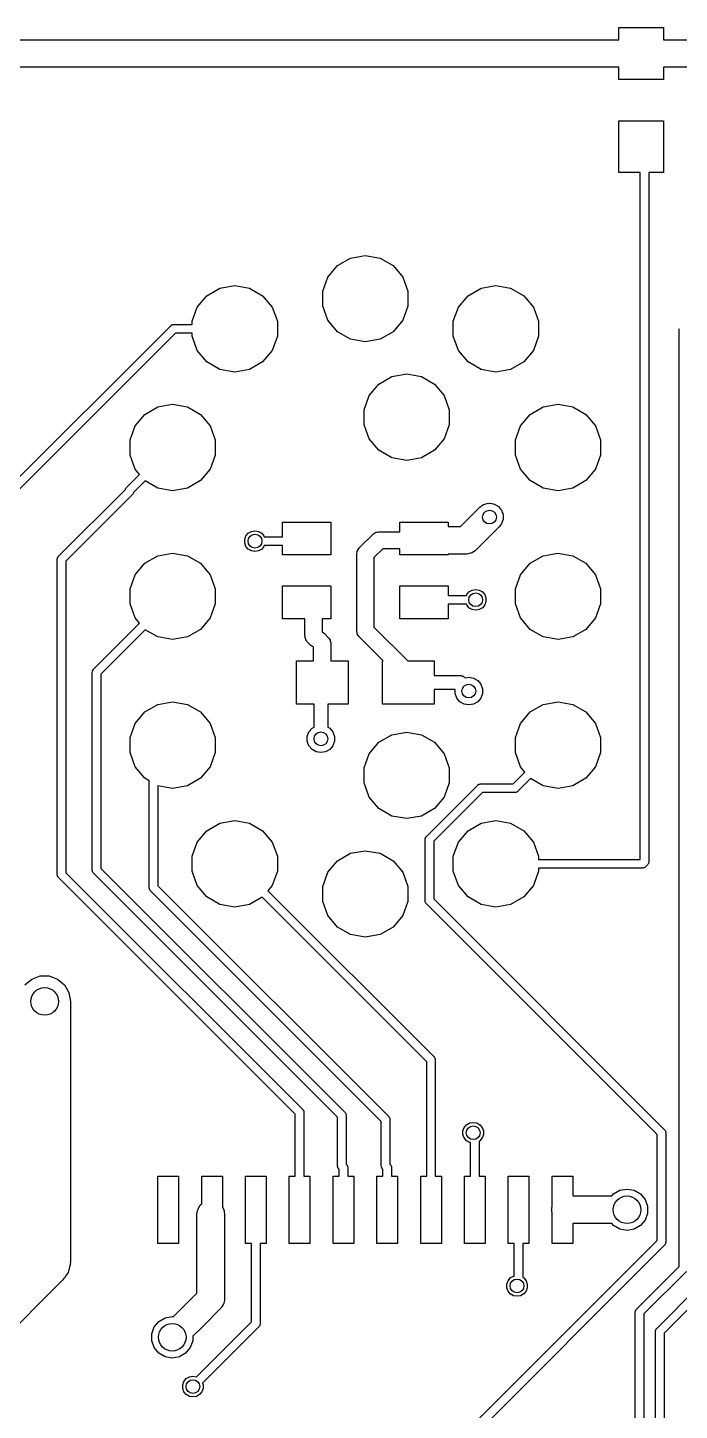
# Model space of a CAD drawing. Extents: x 74 to 228, y -104 to -43.
# Drawn here: x 130.21 to 149.11, y -83.62 to -43.5 of the extents above; entities that cross this region are included whole.
import ezdxf

# ---------------------------------------------------------------- set-up
doc = ezdxf.new("R2010")
doc.units = 0
doc.header["$MEASUREMENT"] = 0
doc.layers.add('BLACK', color=7, linetype='CONTINUOUS')

msp = doc.modelspace()

# ---------------------------------------------------------------- linework, layer by layer
at = {"layer": 'Black'}
for p, q in [((147.35, -43.85), (147.35, -43.5)), ((147.35, -43.5), (148.65, -43.5)), ((148.65, -43.5), (148.65, -43.85)), ((118.65, -43.85), (147.35, -43.85)), ((148.65, -43.85), (167.35, -43.85)), ((147.35, -44.65), (118.65, -44.65)), ((147.35, -45), (147.35, -44.65)), ((167.35, -44.65), (148.65, -44.65)), ((148.65, -44.65), (148.65, -45)), ((148.65, -45), (147.35, -45)), ((147.35, -47.7), (147.35, -46.2)), ((147.35, -46.2), (148.65, -46.2)), ((148.65, -46.2), (148.65, -47.7)), ((147.975, -47.7), (147.35, -47.7)), ((147.975, -67.637), (147.975, -47.7)), ((148.65, -47.7), (148.225, -47.7)), ((148.225, -47.7), (148.225, -67.7)), ((139.571, -50.1849), (140, -50.1092)), ((140, -50.1092), (140.429, -50.1849)), ((138.913, -50.7366), (139.193, -50.4028)), ((139.193, -50.4028), (139.571, -50.1849)), ((140.429, -50.1849), (140.807, -50.4028)), ((140.807, -50.4028), (141.087, -50.7366)), ((138.764, -51.1461), (138.913, -50.7366)), ((141.087, -50.7366), (141.236, -51.1461)), ((135.127, -51.6106), (135.407, -51.2768)), ((135.407, -51.2768), (135.785, -51.0589)), ((135.785, -51.0589), (136.214, -50.9832)), ((136.214, -50.9832), (136.643, -51.0589)), ((136.643, -51.0589), (137.021, -51.2768)), ((137.021, -51.2768), (137.301, -51.6106)), ((138.764, -51.5819), (138.764, -51.1461)), ((141.236, -51.1461), (141.236, -51.5819)), ((142.699, -51.6106), (142.979, -51.2768)), ((142.979, -51.2768), (143.357, -51.0589)), ((143.357, -51.0589), (143.786, -50.9832)), ((143.786, -50.9832), (144.215, -51.0589)), ((144.215, -51.0589), (144.593, -51.2768)), ((144.593, -51.2768), (144.873, -51.6106)), ((134.978, -52.0201), (135.127, -51.6106)), ((137.301, -51.6106), (137.45, -52.0201)), ((138.913, -51.9914), (138.764, -51.5819)), ((141.236, -51.5819), (141.087, -51.9914)), ((142.55, -52.0201), (142.699, -51.6106)), ((144.873, -51.6106), (145.022, -52.0201)), ((129.412, -57.0958), (134.358, -52.1496)), ((134.358, -52.1496), (134.362, -52.1465)), ((134.362, -52.1465), (134.366, -52.1422)), ((134.366, -52.1422), (134.38, -52.1341)), ((134.38, -52.1341), (134.393, -52.1247)), ((134.393, -52.1247), (134.399, -52.1233)), ((134.399, -52.1233), (134.403, -52.1205)), ((134.403, -52.1205), (134.42, -52.1177)), ((134.42, -52.1177), (134.435, -52.1135)), ((134.435, -52.1135), (134.441, -52.114)), ((134.441, -52.114), (134.446, -52.113)), ((134.446, -52.113), (134.978, -52.113)), ((134.978, -52.113), (134.978, -52.0201)), ((137.45, -52.0201), (137.45, -52.4559)), ((139.193, -52.3252), (138.913, -51.9914)), ((141.087, -51.9914), (140.807, -52.3252)), ((142.55, -52.4559), (142.55, -52.0201)), ((145.022, -52.0201), (145.022, -52.4559)), ((134.498, -52.363), (129.625, -57.236)), ((134.978, -52.363), (134.498, -52.363)), ((134.978, -52.4559), (134.978, -52.363)), ((135.127, -52.8654), (134.978, -52.4559)), ((137.45, -52.4559), (137.301, -52.8654)), ((139.571, -52.5431), (139.193, -52.3252)), ((140, -52.6188), (139.571, -52.5431)), ((140.429, -52.5431), (140, -52.6188)), ((140.807, -52.3252), (140.429, -52.5431)), ((142.699, -52.8654), (142.55, -52.4559)), ((145.022, -52.4559), (144.873, -52.8654)), ((149.1, -52.2641), (149.105, -52.2483)), ((149.101, -52.2696), (149.1, -52.2641)), ((149.1, -52.275), (149.101, -52.2696)), ((149.1, -79.4502), (149.1, -52.275)), ((149.105, -52.2483), (149.108, -52.2322)), ((135.407, -53.1992), (135.127, -52.8654)), ((137.301, -52.8654), (137.021, -53.1992)), ((142.979, -53.1992), (142.699, -52.8654)), ((144.873, -52.8654), (144.593, -53.1992)), ((135.785, -53.4171), (135.407, -53.1992)), ((137.021, -53.1992), (136.643, -53.4171)), ((143.357, -53.4171), (142.979, -53.1992)), ((144.593, -53.1992), (144.215, -53.4171)), ((136.214, -53.4928), (135.785, -53.4171)), ((136.643, -53.4171), (136.214, -53.4928)), ((140.393, -53.8418), (140.771, -53.6239)), ((140.771, -53.6239), (141.2, -53.5482)), ((141.2, -53.5482), (141.629, -53.6239)), ((141.629, -53.6239), (142.007, -53.8418)), ((143.786, -53.4928), (143.357, -53.4171)), ((144.215, -53.4171), (143.786, -53.4928)), ((140.113, -54.1756), (140.393, -53.8418)), ((142.007, -53.8418), (142.287, -54.1756)), ((133.605, -54.7208), (133.983, -54.5029)), ((133.983, -54.5029), (134.412, -54.4272)), ((134.412, -54.4272), (134.841, -54.5029)), ((134.841, -54.5029), (135.219, -54.7208)), ((139.964, -54.5851), (140.113, -54.1756)), ((142.287, -54.1756), (142.436, -54.5851)), ((144.781, -54.7208), (145.159, -54.5029)), ((145.159, -54.5029), (145.588, -54.4272)), ((145.588, -54.4272), (146.017, -54.5029)), ((146.017, -54.5029), (146.395, -54.7208)), ((133.325, -55.0546), (133.605, -54.7208)), ((135.219, -54.7208), (135.499, -55.0546)), ((139.964, -55.0209), (139.964, -54.5851)), ((142.436, -54.5851), (142.436, -55.0209)), ((144.501, -55.0546), (144.781, -54.7208)), ((146.395, -54.7208), (146.675, -55.0546)), ((133.176, -55.4641), (133.325, -55.0546)), ((135.499, -55.0546), (135.648, -55.4641)), ((140.113, -55.4304), (139.964, -55.0209)), ((142.436, -55.0209), (142.287, -55.4304)), ((144.352, -55.4641), (144.501, -55.0546)), ((146.675, -55.0546), (146.824, -55.4641)), ((133.176, -55.8999), (133.176, -55.4641)), ((135.648, -55.4641), (135.648, -55.8999)), ((140.393, -55.7642), (140.113, -55.4304)), ((140.771, -55.9821), (140.393, -55.7642)), ((142.007, -55.7642), (141.629, -55.9821)), ((142.287, -55.4304), (142.007, -55.7642)), ((144.352, -55.8999), (144.352, -55.4641)), ((146.824, -55.4641), (146.824, -55.8999)), ((133.325, -56.3094), (133.176, -55.8999)), ((135.648, -55.8999), (135.499, -56.3094)), ((141.2, -56.0578), (140.771, -55.9821)), ((141.629, -55.9821), (141.2, -56.0578)), ((144.501, -56.3094), (144.352, -55.8999)), ((146.824, -55.8999), (146.675, -56.3094)), ((133.074, -56.8436), (133.454, -56.463)), ((133.454, -56.463), (133.325, -56.3094)), ((135.499, -56.3094), (135.219, -56.6432)), ((144.781, -56.6432), (144.501, -56.3094)), ((146.675, -56.3094), (146.395, -56.6432)), ((131.103, -58.8396), (133.043, -56.8995)), ((133.043, -56.8995), (133.045, -56.8892)), ((133.045, -56.8892), (133.047, -56.8845)), ((133.047, -56.8845), (133.049, -56.8792)), ((133.049, -56.8792), (133.058, -56.8658)), ((133.058, -56.8658), (133.066, -56.8517)), ((133.066, -56.8517), (133.07, -56.8481)), ((133.07, -56.8481), (133.074, -56.8436)), ((133.619, -56.6513), (133.281, -56.9895)), ((133.983, -56.8611), (133.619, -56.6513)), ((134.412, -56.9368), (133.983, -56.8611)), ((134.841, -56.8611), (134.412, -56.9368)), ((135.219, -56.6432), (134.841, -56.8611)), ((145.159, -56.8611), (144.781, -56.6432)), ((145.588, -56.9368), (145.159, -56.8611)), ((146.017, -56.8611), (145.588, -56.9368)), ((146.395, -56.6432), (146.017, -56.8611)), ((133.25, -57.0454), (131.316, -58.9798)), ((133.254, -57.0409), (133.25, -57.0454)), ((133.258, -57.0373), (133.254, -57.0409)), ((133.266, -57.0232), (133.258, -57.0373)), ((133.275, -57.0098), (133.266, -57.0232)), ((133.277, -57.0045), (133.275, -57.0098)), ((133.279, -56.9998), (133.277, -57.0045)), ((133.281, -56.9895), (133.279, -56.9998)), ((143.342, -57.3924), (143.402, -57.3575)), ((143.402, -57.3575), (143.431, -57.3375)), ((143.431, -57.3375), (143.442, -57.3344)), ((143.442, -57.3344), (143.463, -57.3227)), ((143.463, -57.3227), (143.531, -57.3106)), ((143.531, -57.3106), (143.565, -57.3015)), ((143.565, -57.3015), (143.577, -57.3025)), ((143.577, -57.3025), (143.6, -57.2985)), ((143.6, -57.2985), (143.669, -57.3106)), ((143.669, -57.3106), (143.704, -57.3136)), ((143.704, -57.3136), (143.714, -57.3186)), ((143.714, -57.3186), (143.737, -57.3227)), ((143.737, -57.3227), (143.798, -57.3575)), ((143.798, -57.3575), (143.829, -57.3723)), ((142.917, -57.8172), (143.317, -57.4172)), ((143.317, -57.4172), (143.327, -57.4104)), ((143.327, -57.4104), (143.342, -57.3924)), ((143.829, -57.3723), (143.838, -57.3807)), ((143.838, -57.3807), (143.858, -57.3924)), ((143.858, -57.3924), (143.903, -57.4458)), ((143.903, -57.4458), (143.928, -57.4706)), ((143.928, -57.4706), (143.933, -57.4813)), ((143.933, -57.4813), (143.948, -57.4992)), ((143.948, -57.4992), (143.972, -57.5648)), ((143.972, -57.5648), (143.986, -57.5965)), ((143.995, -57.7697), (143.972, -57.8352)), ((143.986, -57.5965), (143.987, -57.6082)), ((143.987, -57.6082), (143.995, -57.6303)), ((143.995, -57.6303), (143.995, -57.7)), ((143.995, -57.7), (143.998, -57.7349)), ((143.998, -57.7349), (143.995, -57.7462)), ((143.995, -57.7462), (143.995, -57.7697)), ((136.539, -58.2494), (136.606, -58.1693)), ((136.606, -58.1693), (136.697, -58.117)), ((136.697, -58.117), (136.8, -58.0989)), ((136.8, -58.0989), (136.903, -58.117)), ((136.903, -58.117), (136.994, -58.1693)), ((136.994, -58.1693), (137.061, -58.2494)), ((137.6, -58.275), (137.6, -57.85)), ((137.6, -57.85), (139, -57.85)), ((139, -57.85), (139, -58.8)), ((140.239, -58.1835), (140.268, -58.1672)), ((140.268, -58.1672), (140.294, -58.1484)), ((140.294, -58.1484), (140.305, -58.1456)), ((140.305, -58.1456), (140.314, -58.1401)), ((140.314, -58.1401), (140.347, -58.1344)), ((140.347, -58.1344), (140.378, -58.126)), ((140.378, -58.126), (140.389, -58.1269)), ((140.389, -58.1269), (140.4, -58.125)), ((140.4, -58.125), (141, -58.125)), ((141, -58.125), (141, -57.85)), ((141, -57.85), (142.4, -57.85)), ((142.4, -57.85), (142.4, -57.975)), ((142.4, -57.975), (142.759, -57.975)), ((142.759, -57.975), (142.917, -57.8172)), ((143.883, -57.9828), (143.483, -58.3828)), ((143.903, -57.9542), (143.883, -57.9828)), ((143.948, -57.9008), (143.903, -57.9542)), ((143.956, -57.8787), (143.948, -57.9008)), ((143.963, -57.869), (143.956, -57.8787)), ((143.972, -57.8352), (143.963, -57.869)), ((136.503, -58.3477), (136.539, -58.2494)), ((136.503, -58.4523), (136.503, -58.3477)), ((136.539, -58.5506), (136.503, -58.4523)), ((136.606, -58.6307), (136.539, -58.5506)), ((137.061, -58.5506), (136.994, -58.6307)), ((137.061, -58.2494), (137.07, -58.275)), ((137.07, -58.525), (137.061, -58.5506)), ((137.07, -58.275), (137.224, -58.275)), ((137.224, -58.525), (137.07, -58.525)), ((137.224, -58.275), (137.6, -58.275)), ((137.6, -58.525), (137.224, -58.525)), ((137.6, -58.8), (137.6, -58.525)), ((139.823, -58.5982), (140.223, -58.1982)), ((140.223, -58.1982), (140.232, -58.1919)), ((140.232, -58.1919), (140.239, -58.1835)), ((143.483, -58.3828), (143.208, -58.6578)), ((131.066, -58.9171), (131.071, -58.9013)), ((131.067, -58.9226), (131.066, -58.9171)), ((131.066, -58.928), (131.067, -58.9226)), ((131.066, -68.072), (131.066, -58.928)), ((131.071, -58.9013), (131.074, -58.8852)), ((131.074, -58.8852), (131.076, -58.8805)), ((131.076, -58.8805), (131.078, -58.8752)), ((131.078, -58.8752), (131.087, -58.8618)), ((131.087, -58.8618), (131.095, -58.8477)), ((131.095, -58.8477), (131.099, -58.8441)), ((131.099, -58.8441), (131.103, -58.8396)), ((133.605, -59.0388), (133.983, -58.8209)), ((133.983, -58.8209), (134.412, -58.7452)), ((134.412, -58.7452), (134.841, -58.8209)), ((134.841, -58.8209), (135.219, -59.0388)), ((136.697, -58.683), (136.606, -58.6307)), ((136.8, -58.7011), (136.697, -58.683)), ((136.903, -58.683), (136.8, -58.7011)), ((136.994, -58.6307), (136.903, -58.683)), ((139, -58.8), (137.6, -58.8)), ((139.75, -58.775), (139.752, -58.7642)), ((139.75, -61), (139.75, -58.775)), ((139.751, -58.7532), (139.759, -58.7217)), ((139.752, -58.7642), (139.751, -58.7532)), ((139.759, -58.7217), (139.765, -58.6895)), ((139.765, -58.6895), (139.771, -58.68)), ((139.771, -58.68), (139.773, -58.6693)), ((139.773, -58.6693), (139.792, -58.6426)), ((139.792, -58.6426), (139.808, -58.6143)), ((139.808, -58.6143), (139.817, -58.6072)), ((139.817, -58.6072), (139.823, -58.5982)), ((140.504, -58.625), (140.25, -58.8786)), ((140.25, -58.8786), (140.25, -60.8964)), ((141, -58.625), (140.504, -58.625)), ((141, -58.8), (141, -58.625)), ((142.4, -58.8), (141, -58.8)), ((142.925, -58.775), (142.4, -58.775)), ((142.4, -58.775), (142.4, -58.8)), ((142.942, -58.7719), (142.925, -58.775)), ((142.96, -58.7735), (142.942, -58.7719)), ((143.01, -58.76), (142.96, -58.7735)), ((143.062, -58.7509), (143.01, -58.76)), ((143.077, -58.7421), (143.062, -58.7509)), ((143.094, -58.7375), (143.077, -58.7421)), ((143.137, -58.7075), (143.094, -58.7375)), ((143.182, -58.6814), (143.137, -58.7075)), ((143.193, -58.6679), (143.182, -58.6814)), ((143.208, -58.6578), (143.193, -58.6679)), ((144.781, -59.0388), (145.159, -58.8209)), ((145.159, -58.8209), (145.588, -58.7452)), ((145.588, -58.7452), (146.017, -58.8209)), ((146.017, -58.8209), (146.395, -59.0388)), ((131.316, -58.9798), (131.316, -68.0202)), ((133.176, -59.7821), (133.325, -59.3726)), ((133.325, -59.3726), (133.605, -59.0388)), ((135.219, -59.0388), (135.499, -59.3726)), ((135.499, -59.3726), (135.648, -59.7821)), ((144.352, -59.7821), (144.501, -59.3726)), ((144.501, -59.3726), (144.781, -59.0388)), ((146.395, -59.0388), (146.675, -59.3726)), ((146.675, -59.3726), (146.824, -59.7821)), ((137.6, -60.65), (137.6, -59.7)), ((137.6, -59.7), (139, -59.7)), ((139, -59.7), (139, -60.65)), ((141, -60.65), (141, -59.7)), ((141, -59.7), (142.4, -59.7)), ((142.4, -59.7), (142.4, -59.975)), ((133.176, -60.2179), (133.176, -59.7821)), ((135.648, -59.7821), (135.648, -60.2179)), ((142.4, -59.975), (142.776, -59.975)), ((142.776, -59.975), (142.93, -59.975)), ((142.93, -59.975), (142.939, -59.9494)), ((142.939, -59.9494), (143.006, -59.8693)), ((143.006, -59.8693), (143.097, -59.817)), ((143.097, -59.817), (143.2, -59.7989)), ((143.2, -59.7989), (143.303, -59.817)), ((143.303, -59.817), (143.394, -59.8693)), ((143.394, -59.8693), (143.461, -59.9494)), ((143.461, -59.9494), (143.497, -60.0477)), ((143.497, -60.1523), (143.461, -60.2506)), ((143.497, -60.0477), (143.497, -60.1523)), ((144.352, -60.2179), (144.352, -59.7821)), ((146.824, -59.7821), (146.824, -60.2179)), ((133.325, -60.6274), (133.176, -60.2179)), ((135.648, -60.2179), (135.499, -60.6274)), ((142.776, -60.225), (142.4, -60.225)), ((142.4, -60.225), (142.4, -60.65)), ((142.8, -60.225), (142.776, -60.225)), ((142.93, -60.225), (142.8, -60.225)), ((142.939, -60.2506), (142.93, -60.225)), ((143.006, -60.3307), (142.939, -60.2506)), ((143.097, -60.383), (143.006, -60.3307)), ((143.2, -60.4011), (143.097, -60.383)), ((143.303, -60.383), (143.2, -60.4011)), ((143.394, -60.3307), (143.303, -60.383)), ((143.461, -60.2506), (143.394, -60.3307)), ((144.501, -60.6274), (144.352, -60.2179)), ((146.824, -60.2179), (146.675, -60.6274)), ((132.119, -62.1166), (133.454, -60.781)), ((133.619, -60.9693), (132.332, -62.2568)), ((133.454, -60.781), (133.325, -60.6274)), ((133.983, -61.1791), (133.619, -60.9693)), ((135.219, -60.9612), (134.841, -61.1791)), ((135.499, -60.6274), (135.219, -60.9612)), ((138.25, -60.65), (137.6, -60.65)), ((138.25, -61.15), (138.25, -60.65)), ((139, -60.65), (138.75, -60.65)), ((138.75, -60.65), (138.75, -61.037)), ((140.25, -60.8964), (141.229, -61.875)), ((142.4, -60.65), (141, -60.65)), ((144.781, -60.9612), (144.501, -60.6274)), ((145.159, -61.1791), (144.781, -60.9612)), ((146.395, -60.9612), (146.017, -61.1791)), ((146.675, -60.6274), (146.395, -60.9612)), ((134.412, -61.2548), (133.983, -61.1791)), ((134.841, -61.1791), (134.412, -61.2548)), ((138.252, -61.1608), (138.25, -61.15)), ((138.251, -61.1718), (138.252, -61.1608)), ((138.259, -61.2033), (138.251, -61.1718)), ((138.265, -61.2355), (138.259, -61.2033)), ((138.271, -61.245), (138.265, -61.2355)), ((138.273, -61.2557), (138.271, -61.245)), ((138.292, -61.2824), (138.273, -61.2557)), ((138.308, -61.3107), (138.292, -61.2824)), ((138.317, -61.3178), (138.308, -61.3107)), ((138.323, -61.3268), (138.317, -61.3178)), ((138.423, -61.4268), (138.323, -61.3268)), ((138.75, -61.037), (138.757, -61.0422)), ((138.757, -61.0422), (138.786, -61.0585)), ((138.786, -61.0585), (138.793, -61.0669)), ((138.793, -61.0669), (138.802, -61.0732)), ((138.802, -61.0732), (138.927, -61.1982)), ((138.927, -61.1982), (138.933, -61.2072)), ((138.933, -61.2072), (138.942, -61.2143)), ((138.942, -61.2143), (138.958, -61.2426)), ((138.958, -61.2426), (138.977, -61.2693)), ((138.977, -61.2693), (138.979, -61.28)), ((138.979, -61.28), (138.985, -61.2895)), ((138.985, -61.2895), (138.991, -61.3217)), ((138.991, -61.3217), (138.999, -61.3532)), ((138.999, -61.3532), (138.998, -61.3642)), ((138.998, -61.3642), (139, -61.375)), ((139, -61.375), (139, -61.875)), ((139.752, -61.0108), (139.75, -61)), ((139.751, -61.0218), (139.752, -61.0108)), ((139.759, -61.0533), (139.751, -61.0218)), ((139.765, -61.0855), (139.759, -61.0533)), ((139.771, -61.095), (139.765, -61.0855)), ((139.773, -61.1057), (139.771, -61.095)), ((139.792, -61.1324), (139.773, -61.1057)), ((139.808, -61.1607), (139.792, -61.1324)), ((139.817, -61.1678), (139.808, -61.1607)), ((139.823, -61.1768), (139.817, -61.1678)), ((140.521, -61.875), (139.823, -61.1768)), ((145.588, -61.2548), (145.159, -61.1791)), ((146.017, -61.1791), (145.588, -61.2548)), ((138.432, -61.4331), (138.423, -61.4268)), ((138.439, -61.4415), (138.432, -61.4331)), ((138.468, -61.4578), (138.439, -61.4415)), ((138.494, -61.4766), (138.468, -61.4578)), ((138.499, -61.4779), (138.494, -61.4766)), ((138.5, -61.4786), (138.499, -61.4779)), ((138.5, -61.875), (138.5, -61.4786)), ((132.082, -62.1941), (132.087, -62.1783)), ((132.087, -62.1783), (132.09, -62.1622)), ((132.09, -62.1622), (132.092, -62.1575)), ((132.092, -62.1575), (132.094, -62.1522)), ((132.094, -62.1522), (132.103, -62.1388)), ((132.103, -62.1388), (132.111, -62.1247)), ((132.111, -62.1247), (132.115, -62.1211)), ((132.115, -62.1211), (132.119, -62.1166)), ((138, -63.125), (138, -61.875)), ((138, -61.875), (138.5, -61.875)), ((139, -61.875), (139.5, -61.875)), ((139.5, -61.875), (139.5, -63.125)), ((140.5, -63.125), (140.5, -61.875)), ((140.5, -61.875), (140.521, -61.875)), ((141.229, -61.875), (142, -61.875)), ((142, -61.875), (142, -62.3)), ((132.083, -62.1996), (132.082, -62.1941)), ((132.082, -62.205), (132.083, -62.1996)), ((132.082, -67.945), (132.082, -62.205)), ((132.332, -62.2568), (132.332, -67.8932)), ((142, -62.3), (142.75, -62.3)), ((142.75, -62.3), (142.759, -62.3015)), ((142.759, -62.3015), (142.767, -62.3008)), ((142.767, -62.3008), (142.793, -62.3075)), ((142.793, -62.3075), (142.818, -62.3121)), ((142.818, -62.3121), (142.826, -62.3165)), ((142.826, -62.3165), (142.835, -62.3187)), ((142.835, -62.3187), (142.856, -62.3337)), ((142.856, -62.3337), (142.879, -62.3468)), ((142.879, -62.3468), (142.884, -62.3535)), ((142.884, -62.3535), (142.891, -62.3586)), ((142.891, -62.3586), (142.899, -62.3663)), ((142.899, -62.3663), (143, -62.3485)), ((143, -62.3485), (143.137, -62.3727)), ((143.137, -62.3727), (143.258, -62.4424)), ((143.258, -62.4424), (143.348, -62.5492)), ((143.348, -62.5492), (143.395, -62.6803)), ((142.605, -62.7), (142, -62.7)), ((142, -62.7), (142, -63.125)), ((142.605, -62.8197), (142.605, -62.7)), ((142.652, -62.9508), (142.605, -62.8197)), ((142.742, -63.0576), (142.652, -62.9508)), ((143.348, -62.9508), (143.258, -63.0576)), ((143.395, -62.8197), (143.348, -62.9508)), ((143.395, -62.6803), (143.395, -62.8197)), ((133.325, -63.6906), (133.605, -63.3568)), ((133.605, -63.3568), (133.983, -63.1389)), ((133.983, -63.1389), (134.412, -63.0632)), ((134.412, -63.0632), (134.841, -63.1389)), ((134.841, -63.1389), (135.219, -63.3568)), ((135.219, -63.3568), (135.499, -63.6906)), ((138.512, -63.125), (138, -63.125)), ((138.512, -63.7939), (138.512, -63.125)), ((139.5, -63.125), (138.912, -63.125)), ((138.912, -63.125), (138.912, -63.7939)), ((142, -63.125), (140.5, -63.125)), ((142.863, -63.1273), (142.742, -63.0576)), ((143, -63.1515), (142.863, -63.1273)), ((143.137, -63.1273), (143, -63.1515)), ((143.258, -63.0576), (143.137, -63.1273)), ((144.501, -63.6906), (144.781, -63.3568)), ((144.781, -63.3568), (145.159, -63.1389)), ((145.159, -63.1389), (145.588, -63.0632)), ((145.588, -63.0632), (146.017, -63.1389)), ((146.017, -63.1389), (146.395, -63.3568)), ((146.395, -63.3568), (146.675, -63.6906)), ((133.176, -64.1001), (133.325, -63.6906)), ((135.499, -63.6906), (135.648, -64.1001)), ((144.352, -64.1001), (144.501, -63.6906)), ((146.675, -63.6906), (146.824, -64.1001)), ((133.176, -64.5359), (133.176, -64.1001)), ((135.648, -64.1001), (135.648, -64.5359)), ((138.317, -64.0653), (138.364, -63.9342)), ((138.317, -64.2047), (138.317, -64.0653)), ((138.364, -63.9342), (138.454, -63.8274)), ((138.454, -63.8274), (138.512, -63.7939)), ((138.912, -63.7939), (138.97, -63.8274)), ((138.97, -63.8274), (139.06, -63.9342)), ((139.06, -63.9342), (139.107, -64.0653)), ((139.107, -64.0653), (139.107, -64.2047)), ((140.393, -64.2358), (140.771, -64.0179)), ((140.771, -64.0179), (141.2, -63.9422)), ((141.2, -63.9422), (141.629, -64.0179)), ((141.629, -64.0179), (142.007, -64.2358)), ((144.352, -64.5359), (144.352, -64.1001)), ((146.824, -64.1001), (146.824, -64.5359)), ((133.325, -64.9454), (133.176, -64.5359)), ((135.648, -64.5359), (135.499, -64.9454)), ((138.364, -64.3358), (138.317, -64.2047)), ((138.454, -64.4426), (138.364, -64.3358)), ((138.575, -64.5123), (138.454, -64.4426)), ((138.712, -64.5365), (138.575, -64.5123)), ((138.849, -64.5123), (138.712, -64.5365)), ((138.97, -64.4426), (138.849, -64.5123)), ((139.06, -64.3358), (138.97, -64.4426)), ((139.107, -64.2047), (139.06, -64.3358)), ((139.964, -64.9791), (140.113, -64.5696)), ((140.113, -64.5696), (140.393, -64.2358)), ((142.007, -64.2358), (142.287, -64.5696)), ((142.287, -64.5696), (142.436, -64.9791)), ((144.501, -64.9454), (144.352, -64.5359)), ((146.824, -64.5359), (146.675, -64.9454)), ((133.605, -65.2792), (133.325, -64.9454)), ((135.499, -64.9454), (135.219, -65.2792)), ((139.964, -65.4149), (139.964, -64.9791)), ((142.436, -64.9791), (142.436, -65.4149)), ((144.63, -65.099), (144.501, -64.9454)), ((146.675, -64.9454), (146.395, -65.2792)), ((133.733, -65.3529), (133.605, -65.2792)), ((133.733, -68.453), (133.733, -65.3529)), ((135.219, -65.2792), (134.841, -65.4971)), ((144.286, -65.443), (144.63, -65.099)), ((144.795, -65.2873), (144.426, -65.6564)), ((145.159, -65.4971), (144.795, -65.2873)), ((146.395, -65.2792), (146.017, -65.4971)), ((134.412, -65.5728), (133.983, -65.4971)), ((133.983, -65.4971), (133.983, -68.4012)), ((134.841, -65.4971), (134.412, -65.5728)), ((140.113, -65.8244), (139.964, -65.4149)), ((141.771, -66.9676), (143.259, -65.4796)), ((143.399, -65.693), (141.984, -67.1078)), ((142.436, -65.4149), (142.287, -65.8244)), ((143.259, -65.4796), (143.263, -65.4765)), ((143.263, -65.4765), (143.267, -65.4722)), ((143.267, -65.4722), (143.281, -65.4641)), ((143.281, -65.4641), (143.294, -65.4547)), ((143.294, -65.4547), (143.299, -65.4533)), ((143.299, -65.4533), (143.304, -65.4505)), ((143.304, -65.4505), (143.32, -65.4477)), ((143.32, -65.4477), (143.336, -65.4435)), ((143.336, -65.4435), (143.342, -65.444)), ((143.342, -65.444), (143.347, -65.443)), ((143.347, -65.443), (144.286, -65.443)), ((144.338, -65.693), (143.399, -65.693)), ((144.343, -65.692), (144.338, -65.693)), ((144.349, -65.6925), (144.343, -65.692)), ((144.365, -65.6883), (144.349, -65.6925)), ((144.381, -65.6855), (144.365, -65.6883)), ((144.386, -65.6827), (144.381, -65.6855)), ((144.391, -65.6813), (144.386, -65.6827)), ((144.404, -65.6719), (144.391, -65.6813)), ((144.418, -65.6638), (144.404, -65.6719)), ((144.422, -65.6595), (144.418, -65.6638)), ((144.426, -65.6564), (144.422, -65.6595)), ((145.588, -65.5728), (145.159, -65.4971)), ((146.017, -65.4971), (145.588, -65.5728)), ((140.393, -66.1582), (140.113, -65.8244)), ((140.771, -66.3761), (140.393, -66.1582)), ((142.007, -66.1582), (141.629, -66.3761)), ((142.287, -65.8244), (142.007, -66.1582)), ((135.407, -66.8008), (135.785, -66.5829)), ((135.785, -66.5829), (136.214, -66.5072)), ((136.214, -66.5072), (136.643, -66.5829)), ((136.643, -66.5829), (137.021, -66.8008)), ((141.2, -66.4518), (140.771, -66.3761)), ((141.629, -66.3761), (141.2, -66.4518)), ((142.979, -66.8008), (143.357, -66.5829)), ((143.357, -66.5829), (143.786, -66.5072)), ((143.786, -66.5072), (144.215, -66.5829)), ((144.215, -66.5829), (144.593, -66.8008)), ((135.127, -67.1346), (135.407, -66.8008)), ((137.021, -66.8008), (137.301, -67.1346)), ((141.746, -67.0032), (141.755, -66.9898)), ((141.755, -66.9898), (141.763, -66.9757)), ((141.763, -66.9757), (141.767, -66.9721)), ((141.767, -66.9721), (141.771, -66.9676)), ((142.699, -67.1346), (142.979, -66.8008)), ((144.593, -66.8008), (144.873, -67.1346)), ((134.978, -67.5441), (135.127, -67.1346)), ((137.301, -67.1346), (137.45, -67.5441)), ((139.571, -67.4569), (140, -67.3812)), ((140, -67.3812), (140.429, -67.4569)), ((141.734, -67.0451), (141.739, -67.0293)), ((141.735, -67.0506), (141.734, -67.0451)), ((141.734, -67.056), (141.735, -67.0506)), ((141.734, -68.834), (141.734, -67.056)), ((141.739, -67.0293), (141.742, -67.0132)), ((141.742, -67.0132), (141.744, -67.0085)), ((141.744, -67.0085), (141.746, -67.0032)), ((141.984, -67.1078), (141.984, -68.7822)), ((142.55, -67.5441), (142.699, -67.1346)), ((144.873, -67.1346), (145.022, -67.5441)), ((134.978, -67.9799), (134.978, -67.5441)), ((137.45, -67.5441), (137.45, -67.9799)), ((138.913, -68.0086), (139.193, -67.6748)), ((139.193, -67.6748), (139.571, -67.4569)), ((140.429, -67.4569), (140.807, -67.6748)), ((140.807, -67.6748), (141.087, -68.0086)), ((142.55, -67.9799), (142.55, -67.5441)), ((145.022, -67.5441), (145.022, -67.637)), ((145.022, -67.637), (147.975, -67.637)), ((148.188, -67.7884), (148.126, -67.8504)), ((148.192, -67.7839), (148.188, -67.7884)), ((148.196, -67.7803), (148.192, -67.7839)), ((148.204, -67.7662), (148.196, -67.7803)), ((148.213, -67.7528), (148.204, -67.7662)), ((148.215, -67.7475), (148.213, -67.7528)), ((148.217, -67.7428), (148.215, -67.7475)), ((148.22, -67.7267), (148.217, -67.7428)), ((148.225, -67.7109), (148.22, -67.7267)), ((148.225, -67.7), (148.224, -67.7054)), ((148.224, -67.7054), (148.225, -67.7109)), ((131.067, -68.0774), (131.066, -68.072)), ((131.066, -68.0829), (131.067, -68.0774)), ((131.071, -68.0987), (131.066, -68.0829)), ((131.074, -68.1148), (131.071, -68.0987)), ((131.076, -68.1195), (131.074, -68.1148)), ((131.078, -68.1248), (131.076, -68.1195)), ((131.087, -68.1382), (131.078, -68.1248)), ((131.095, -68.1523), (131.087, -68.1382)), ((131.099, -68.1559), (131.095, -68.1523)), ((131.103, -68.1604), (131.099, -68.1559)), ((137.97, -75.0278), (131.103, -68.1604)), ((131.316, -68.0202), (138.183, -74.8876)), ((132.083, -67.9504), (132.082, -67.945)), ((132.082, -67.9559), (132.083, -67.9504)), ((132.087, -67.9717), (132.082, -67.9559)), ((132.09, -67.9878), (132.087, -67.9717)), ((132.092, -67.9925), (132.09, -67.9878)), ((132.094, -67.9978), (132.092, -67.9925)), ((132.103, -68.0112), (132.094, -67.9978)), ((132.111, -68.0253), (132.103, -68.0112)), ((132.115, -68.0289), (132.111, -68.0253)), ((132.119, -68.0334), (132.115, -68.0289)), ((139.194, -75.1088), (132.119, -68.0334)), ((132.332, -67.8932), (139.407, -74.9686)), ((135.127, -68.3894), (134.978, -67.9799)), ((137.45, -67.9799), (137.301, -68.3894)), ((138.764, -68.4181), (138.913, -68.0086)), ((141.087, -68.0086), (141.236, -68.4181)), ((142.699, -68.3894), (142.55, -67.9799)), ((145.022, -67.9799), (144.873, -68.3894)), ((148.038, -67.887), (145.022, -67.887)), ((145.022, -67.887), (145.022, -67.9799)), ((148.043, -67.886), (148.038, -67.887)), ((148.049, -67.8865), (148.043, -67.886)), ((148.065, -67.8823), (148.049, -67.8865)), ((148.081, -67.8795), (148.065, -67.8823)), ((148.086, -67.8767), (148.081, -67.8795)), ((148.091, -67.8753), (148.086, -67.8767)), ((148.104, -67.8659), (148.091, -67.8753)), ((148.118, -67.8578), (148.104, -67.8659)), ((148.122, -67.8535), (148.118, -67.8578)), ((148.126, -67.8504), (148.122, -67.8535)), ((133.734, -68.4584), (133.733, -68.453)), ((133.733, -68.4639), (133.734, -68.4584)), ((133.738, -68.4797), (133.733, -68.4639)), ((133.741, -68.4958), (133.738, -68.4797)), ((133.743, -68.5005), (133.741, -68.4958)), ((133.745, -68.5058), (133.743, -68.5005)), ((133.754, -68.5192), (133.745, -68.5058)), ((133.762, -68.5333), (133.754, -68.5192)), ((133.766, -68.5369), (133.762, -68.5333)), ((133.77, -68.5414), (133.766, -68.5369)), ((140.464, -75.2358), (133.77, -68.5414)), ((133.983, -68.4012), (140.677, -75.0956)), ((135.407, -68.7232), (135.127, -68.3894)), ((137.301, -68.3894), (137.172, -68.543)), ((137.172, -68.543), (141.993, -73.3646)), ((138.764, -68.8539), (138.764, -68.4181)), ((141.236, -68.4181), (141.236, -68.8539)), ((142.979, -68.7232), (142.699, -68.3894)), ((144.873, -68.3894), (144.593, -68.7232)), ((135.785, -68.9411), (135.407, -68.7232)), ((136.214, -69.0168), (135.785, -68.9411)), ((136.643, -68.9411), (136.214, -69.0168)), ((137.007, -68.7313), (136.643, -68.9411)), ((141.78, -73.5048), (137.007, -68.7313)), ((138.913, -69.2634), (138.764, -68.8539)), ((141.236, -68.8539), (141.087, -69.2634)), ((141.735, -68.8394), (141.734, -68.834)), ((141.734, -68.8449), (141.735, -68.8394)), ((141.739, -68.8607), (141.734, -68.8449)), ((141.742, -68.8768), (141.739, -68.8607)), ((141.744, -68.8815), (141.742, -68.8768)), ((141.746, -68.8868), (141.744, -68.8815)), ((141.755, -68.9002), (141.746, -68.8868)), ((141.763, -68.9143), (141.755, -68.9002)), ((141.767, -68.9179), (141.763, -68.9143)), ((141.771, -68.9224), (141.767, -68.9179)), ((148.465, -75.6168), (141.771, -68.9224)), ((141.984, -68.7822), (148.678, -75.4766)), ((143.357, -68.9411), (142.979, -68.7232)), ((143.786, -69.0168), (143.357, -68.9411)), ((144.215, -68.9411), (143.786, -69.0168)), ((144.593, -68.7232), (144.215, -68.9411)), ((139.193, -69.5972), (138.913, -69.2634)), ((141.087, -69.2634), (140.807, -69.5972)), ((139.571, -69.8151), (139.193, -69.5972)), ((140.807, -69.5972), (140.429, -69.8151)), ((140, -69.8908), (139.571, -69.8151)), ((140.429, -69.8151), (140, -69.8908)), ((130.125, -71.2729), (130.325, -71.1055)), ((130.325, -71.1055), (130.57, -71.0164)), ((130.57, -71.0164), (130.83, -71.0164)), ((130.83, -71.0164), (131.075, -71.1055)), ((131.075, -71.1055), (131.275, -71.2729)), ((131.275, -71.2729), (131.405, -71.4985)), ((131.405, -71.4985), (131.45, -71.755)), ((131.45, -71.755), (131.45, -79.3)), ((141.993, -73.3646), (141.997, -73.3691)), ((141.997, -73.3691), (142.001, -73.3727)), ((142.001, -73.3727), (142.009, -73.3868)), ((142.009, -73.3868), (142.018, -73.4002)), ((142.018, -73.4002), (142.02, -73.4055)), ((142.02, -73.4055), (142.022, -73.4102)), ((142.022, -73.4102), (142.025, -73.4263)), ((141.78, -76.825), (141.78, -73.5048)), ((142.025, -73.4263), (142.03, -73.4421)), ((142.03, -73.4421), (142.029, -73.4476)), ((142.029, -73.4476), (142.03, -73.453)), ((142.03, -73.453), (142.03, -76.825)), ((138.183, -74.8876), (138.187, -74.8921)), ((138.187, -74.8921), (138.191, -74.8957)), ((138.191, -74.8957), (138.199, -74.9098)), ((138.199, -74.9098), (138.208, -74.9232)), ((138.208, -74.9232), (138.21, -74.9285)), ((138.21, -74.9285), (138.212, -74.9332)), ((138.212, -74.9332), (138.215, -74.9493)), ((138.215, -74.9493), (138.22, -74.9651)), ((138.22, -74.9651), (138.219, -74.9706)), ((138.219, -74.9706), (138.22, -74.976)), ((138.22, -74.976), (138.22, -76.825)), ((139.407, -74.9686), (139.411, -74.9731)), ((139.411, -74.9731), (139.415, -74.9767)), ((139.415, -74.9767), (139.423, -74.9908)), ((139.423, -74.9908), (139.432, -75.0042)), ((139.432, -75.0042), (139.434, -75.0095)), ((139.434, -75.0095), (139.436, -75.0142)), ((139.436, -75.0142), (139.439, -75.0303)), ((137.97, -76.825), (137.97, -75.0278)), ((139.194, -76.529), (139.194, -75.1088)), ((139.439, -75.0303), (139.444, -75.0461)), ((139.444, -75.0461), (139.443, -75.0516)), ((139.443, -75.0516), (139.444, -75.057)), ((139.444, -75.057), (139.444, -76.4772)), ((140.464, -76.529), (140.464, -75.2358)), ((140.677, -75.0956), (140.681, -75.1001)), ((140.681, -75.1001), (140.685, -75.1037)), ((140.685, -75.1037), (140.693, -75.1178)), ((140.693, -75.1178), (140.702, -75.1312)), ((140.702, -75.1312), (140.704, -75.1365)), ((140.704, -75.1365), (140.706, -75.1412)), ((140.706, -75.1412), (140.709, -75.1573)), ((140.709, -75.1573), (140.714, -75.1731)), ((140.714, -75.1731), (140.713, -75.1786)), ((140.713, -75.1786), (140.714, -75.184)), ((140.714, -75.184), (140.714, -76.4772)), ((142.832, -75.5127), (142.868, -75.4144)), ((142.868, -75.4144), (142.935, -75.3343)), ((142.935, -75.3343), (143.026, -75.282)), ((143.026, -75.282), (143.129, -75.2639)), ((143.129, -75.2639), (143.232, -75.282)), ((143.232, -75.282), (143.323, -75.3343)), ((143.323, -75.3343), (143.39, -75.4144)), ((143.39, -75.4144), (143.426, -75.5127)), ((142.832, -75.6173), (142.832, -75.5127)), ((142.868, -75.7156), (142.832, -75.6173)), ((142.935, -75.7957), (142.868, -75.7156)), ((143.026, -75.848), (142.935, -75.7957)), ((143.323, -75.7957), (143.3, -75.8087)), ((143.3, -75.8087), (143.3, -76.825)), ((143.39, -75.7156), (143.323, -75.7957)), ((143.426, -75.6173), (143.39, -75.7156)), ((143.426, -75.5127), (143.426, -75.6173)), ((148.465, -78.6882), (148.465, -75.6168)), ((148.678, -75.4766), (148.682, -75.4811)), ((148.682, -75.4811), (148.686, -75.4847)), ((148.686, -75.4847), (148.694, -75.4988)), ((148.694, -75.4988), (148.703, -75.5122)), ((148.703, -75.5122), (148.705, -75.5175)), ((148.705, -75.5175), (148.707, -75.5222)), ((148.707, -75.5222), (148.71, -75.5383)), ((148.71, -75.5383), (148.715, -75.5541)), ((148.715, -75.5541), (148.714, -75.5596)), ((148.714, -75.5596), (148.715, -75.565)), ((148.715, -75.565), (148.715, -78.74)), ((143.05, -75.8522), (143.026, -75.848)), ((143.05, -76.825), (143.05, -75.8522)), ((139.195, -76.5344), (139.194, -76.529)), ((139.194, -76.5399), (139.195, -76.5344)), ((139.199, -76.5557), (139.194, -76.5399)), ((139.202, -76.5718), (139.199, -76.5557)), ((139.204, -76.5765), (139.202, -76.5718)), ((139.206, -76.5818), (139.204, -76.5765)), ((139.215, -76.5952), (139.206, -76.5818)), ((139.223, -76.6093), (139.215, -76.5952)), ((139.227, -76.6129), (139.223, -76.6093)), ((139.231, -76.6174), (139.227, -76.6129)), ((139.24, -76.6268), (139.231, -76.6174)), ((139.24, -76.825), (139.24, -76.6268)), ((139.444, -76.4772), (139.453, -76.4866)), ((139.453, -76.4866), (139.457, -76.4911)), ((139.457, -76.4911), (139.461, -76.4947)), ((139.461, -76.4947), (139.469, -76.5088)), ((139.469, -76.5088), (139.478, -76.5222)), ((139.478, -76.5222), (139.48, -76.5275)), ((139.48, -76.5275), (139.482, -76.5322)), ((139.482, -76.5322), (139.485, -76.5483)), ((139.485, -76.5483), (139.49, -76.5641)), ((139.49, -76.5641), (139.489, -76.5696)), ((139.489, -76.5696), (139.49, -76.575)), ((139.49, -76.575), (139.49, -76.825)), ((140.465, -76.5344), (140.464, -76.529)), ((140.464, -76.5399), (140.465, -76.5344)), ((140.469, -76.5557), (140.464, -76.5399)), ((140.472, -76.5718), (140.469, -76.5557)), ((140.474, -76.5765), (140.472, -76.5718)), ((140.476, -76.5818), (140.474, -76.5765)), ((140.485, -76.5952), (140.476, -76.5818)), ((140.493, -76.6093), (140.485, -76.5952)), ((140.497, -76.6129), (140.493, -76.6093)), ((140.501, -76.6174), (140.497, -76.6129)), ((140.51, -76.6268), (140.501, -76.6174)), ((140.51, -76.825), (140.51, -76.6268)), ((140.714, -76.4772), (140.723, -76.4866)), ((140.723, -76.4866), (140.727, -76.4911)), ((140.727, -76.4911), (140.731, -76.4947)), ((140.731, -76.4947), (140.739, -76.5088)), ((140.739, -76.5088), (140.748, -76.5222)), ((140.748, -76.5222), (140.75, -76.5275)), ((140.75, -76.5275), (140.752, -76.5322)), ((140.752, -76.5322), (140.755, -76.5483)), ((140.755, -76.5483), (140.76, -76.5641)), ((140.76, -76.5641), (140.759, -76.5696)), ((140.759, -76.5696), (140.76, -76.575)), ((140.76, -76.575), (140.76, -76.825)), ((133.985, -78.775), (133.985, -76.825)), ((133.985, -76.825), (134.585, -76.825)), ((134.585, -76.825), (134.585, -78.775)), ((135.255, -77.6326), (135.255, -76.825)), ((135.255, -76.825), (135.855, -76.825)), ((135.855, -76.825), (135.855, -77.7246)), ((136.525, -78.775), (136.525, -76.825)), ((136.525, -76.825), (137.125, -76.825)), ((137.125, -76.825), (137.125, -78.775)), ((137.795, -78.775), (137.795, -76.825)), ((137.795, -76.825), (137.97, -76.825)), ((138.22, -76.825), (138.395, -76.825)), ((138.395, -76.825), (138.395, -78.775)), ((139.065, -78.775), (139.065, -76.825)), ((139.065, -76.825), (139.24, -76.825)), ((139.49, -76.825), (139.665, -76.825)), ((139.665, -76.825), (139.665, -78.775)), ((140.335, -78.775), (140.335, -76.825)), ((140.335, -76.825), (140.51, -76.825)), ((140.76, -76.825), (140.935, -76.825)), ((140.935, -76.825), (140.935, -78.775)), ((141.605, -78.775), (141.605, -76.825)), ((141.605, -76.825), (141.78, -76.825)), ((142.03, -76.825), (142.205, -76.825)), ((142.205, -76.825), (142.205, -78.775)), ((142.875, -78.775), (142.875, -76.825)), ((142.875, -76.825), (143.05, -76.825)), ((143.3, -76.825), (143.475, -76.825)), ((143.475, -76.825), (143.475, -78.775)), ((144.145, -78.775), (144.145, -76.825)), ((144.145, -76.825), (144.745, -76.825)), ((144.745, -76.825), (144.745, -78.775)), ((145.415, -77.717), (145.415, -76.825)), ((145.415, -76.825), (146.015, -76.825)), ((146.015, -76.825), (146.015, -77.4)), ((146.015, -77.4), (147.15, -77.4)), ((147.15, -77.4), (147.202, -77.3386)), ((147.202, -77.3386), (147.383, -77.234)), ((147.383, -77.234), (147.589, -77.1977)), ((147.589, -77.1977), (147.795, -77.234)), ((147.795, -77.234), (147.976, -77.3386)), ((147.976, -77.3386), (148.111, -77.4989)), ((135.117, -77.927), (135.141, -77.7902)), ((135.141, -77.7902), (135.211, -77.6699)), ((135.211, -77.6699), (135.255, -77.6326)), ((135.855, -77.7246), (135.893, -77.7902)), ((135.893, -77.7902), (135.917, -77.927)), ((145.41, -77.7305), (145.415, -77.717)), ((145.41, -77.8695), (145.41, -77.7305)), ((148.111, -77.4989), (148.182, -77.6954)), ((148.182, -77.6954), (148.182, -77.9046)), ((135.117, -80.2173), (135.117, -77.927)), ((135.917, -77.927), (135.917, -80.383)), ((145.415, -77.883), (145.41, -77.8695)), ((145.415, -78.775), (145.415, -77.883)), ((147.15, -78.2), (146.015, -78.2)), ((146.015, -78.2), (146.015, -78.775)), ((147.202, -78.2614), (147.15, -78.2)), ((148.111, -78.1011), (147.976, -78.2614)), ((148.182, -77.9046), (148.111, -78.1011)), ((147.383, -78.366), (147.202, -78.2614)), ((147.589, -78.4023), (147.383, -78.366)), ((147.795, -78.366), (147.589, -78.4023)), ((147.976, -78.2614), (147.795, -78.366)), ((134.585, -78.775), (133.985, -78.775)), ((136.7, -78.775), (136.525, -78.775)), ((136.7, -81.0552), (136.7, -78.775)), ((137.125, -78.775), (136.95, -78.775)), ((136.95, -78.775), (136.95, -81.107)), ((138.395, -78.775), (137.795, -78.775)), ((139.665, -78.775), (139.065, -78.775)), ((140.935, -78.775), (140.335, -78.775)), ((142.205, -78.775), (141.605, -78.775)), ((141.817, -85.3366), (148.465, -78.6882)), ((148.678, -78.8284), (142.03, -85.4768)), ((143.475, -78.775), (142.875, -78.775)), ((144.32, -78.775), (144.145, -78.775)), ((144.32, -79.7228), (144.32, -78.775)), ((144.745, -78.775), (144.57, -78.775)), ((144.57, -78.775), (144.57, -79.7663)), ((146.015, -78.775), (145.415, -78.775)), ((148.682, -78.8239), (148.678, -78.8284)), ((148.686, -78.8203), (148.682, -78.8239)), ((148.694, -78.8062), (148.686, -78.8203)), ((148.703, -78.7928), (148.694, -78.8062)), ((148.705, -78.7875), (148.703, -78.7928)), ((148.707, -78.7828), (148.705, -78.7875)), ((148.71, -78.7667), (148.707, -78.7828)), ((148.715, -78.7509), (148.71, -78.7667)), ((148.715, -78.74), (148.714, -78.7454)), ((148.714, -78.7454), (148.715, -78.7509)), ((131.447, -79.3654), (131.422, -79.46)), ((131.45, -79.3), (131.444, -79.3325)), ((131.444, -79.3325), (131.447, -79.3654)), ((131.23, -79.8303), (128.35, -82.7107)), ((131.249, -79.8033), (131.23, -79.8303)), ((131.275, -79.7821), (131.249, -79.8033)), ((131.324, -79.6972), (131.275, -79.7821)), ((131.38, -79.617), (131.324, -79.6972)), ((131.388, -79.5851), (131.38, -79.617)), ((131.405, -79.5565), (131.388, -79.5851)), ((131.422, -79.46), (131.405, -79.5565)), ((144.138, -79.8594), (144.205, -79.7793)), ((144.205, -79.7793), (144.296, -79.727)), ((144.296, -79.727), (144.32, -79.7228)), ((144.57, -79.7663), (144.593, -79.7793)), ((144.593, -79.7793), (144.66, -79.8594)), ((147.867, -80.6836), (149.1, -79.4502)), ((149.313, -79.5904), (148.08, -80.8238)), ((134.717, -80.6172), (135.117, -80.2173)), ((144.102, -79.9577), (144.138, -79.8594)), ((144.102, -80.0623), (144.102, -79.9577)), ((144.138, -80.1606), (144.102, -80.0623)), ((144.205, -80.2407), (144.138, -80.1606)), ((144.66, -80.1606), (144.593, -80.2407)), ((144.66, -79.8594), (144.696, -79.9577)), ((144.696, -80.0623), (144.66, -80.1606)), ((144.696, -79.9577), (144.696, -80.0623)), ((148.451, -81.2426), (149.675, -80.0182)), ((149.888, -80.1584), (148.664, -81.3828)), ((134.431, -80.9032), (134.717, -80.6172)), ((135.823, -80.6401), (135.81, -80.6514)), ((135.85, -80.5949), (135.823, -80.6401)), ((135.88, -80.552), (135.85, -80.5949)), ((135.884, -80.5351), (135.88, -80.552)), ((135.893, -80.5198), (135.884, -80.5351)), ((135.902, -80.4683), (135.893, -80.5198)), ((135.915, -80.4179), (135.902, -80.4683)), ((135.917, -80.383), (135.914, -80.4003)), ((135.914, -80.4003), (135.915, -80.4179)), ((144.296, -80.293), (144.205, -80.2407)), ((144.399, -80.3111), (144.296, -80.293)), ((144.502, -80.293), (144.399, -80.3111)), ((144.593, -80.2407), (144.502, -80.293)), ((133.878, -81.1989), (134.013, -81.0386)), ((134.013, -81.0386), (134.194, -80.934)), ((134.194, -80.934), (134.4, -80.8977)), ((134.4, -80.8977), (134.431, -80.9032)), ((135.8, -80.6658), (135.283, -81.1828)), ((135.81, -80.6514), (135.8, -80.6658)), ((147.83, -80.7611), (147.835, -80.7453)), ((147.831, -80.7666), (147.83, -80.7611)), ((147.83, -80.772), (147.831, -80.7666)), ((147.83, -89.4832), (147.83, -80.772)), ((147.835, -80.7453), (147.838, -80.7292)), ((147.838, -80.7292), (147.84, -80.7245)), ((147.84, -80.7245), (147.842, -80.7192)), ((147.842, -80.7192), (147.851, -80.7058)), ((147.851, -80.7058), (147.859, -80.6917)), ((147.859, -80.6917), (147.863, -80.6881)), ((147.863, -80.6881), (147.867, -80.6836)), ((148.08, -80.8238), (148.08, -89.535)), ((133.807, -81.3954), (133.878, -81.1989)), ((133.807, -81.6046), (133.807, -81.3954)), ((135.283, -81.1828), (134.993, -81.4725)), ((135.106, -82.6492), (136.7, -81.0552)), ((136.913, -81.1954), (135.28, -82.8292)), ((136.917, -81.1909), (136.913, -81.1954)), ((136.921, -81.1873), (136.917, -81.1909)), ((136.929, -81.1732), (136.921, -81.1873)), ((136.938, -81.1598), (136.929, -81.1732)), ((136.94, -81.1545), (136.938, -81.1598)), ((136.942, -81.1498), (136.94, -81.1545)), ((136.945, -81.1337), (136.942, -81.1498)), ((136.95, -81.1179), (136.945, -81.1337)), ((136.95, -81.107), (136.949, -81.1124)), ((136.949, -81.1124), (136.95, -81.1179)), ((148.414, -81.3201), (148.419, -81.3043)), ((148.415, -81.3256), (148.414, -81.3201)), ((148.414, -81.331), (148.415, -81.3256)), ((148.414, -90.2047), (148.414, -81.331)), ((148.419, -81.3043), (148.422, -81.2882)), ((148.422, -81.2882), (148.424, -81.2835)), ((148.424, -81.2835), (148.426, -81.2782)), ((148.426, -81.2782), (148.435, -81.2648)), ((148.435, -81.2648), (148.443, -81.2507)), ((148.443, -81.2507), (148.447, -81.2471)), ((148.447, -81.2471), (148.451, -81.2426)), ((148.664, -81.3828), (148.664, -90.2047)), ((133.878, -81.8011), (133.807, -81.6046)), ((134.013, -81.9614), (133.878, -81.8011)), ((134.922, -81.8011), (134.787, -81.9614)), ((134.993, -81.6046), (134.922, -81.8011)), ((134.993, -81.4725), (134.993, -81.6046)), ((134.194, -82.066), (134.013, -81.9614)), ((134.4, -82.1023), (134.194, -82.066)), ((134.606, -82.066), (134.4, -82.1023)), ((134.787, -81.9614), (134.606, -82.066)), ((134.898, -82.648), (135.001, -82.6299)), ((135.001, -82.6299), (135.104, -82.648)), ((134.704, -82.8787), (134.74, -82.7804)), ((134.704, -82.9833), (134.704, -82.8787)), ((134.74, -83.0816), (134.704, -82.9833)), ((134.74, -82.7804), (134.807, -82.7003)), ((134.807, -82.7003), (134.898, -82.648)), ((135.104, -82.648), (135.106, -82.6492)), ((135.298, -82.9833), (135.262, -83.0816)), ((135.28, -82.8292), (135.298, -82.8787)), ((135.298, -82.8787), (135.298, -82.9833)), ((134.807, -83.1617), (134.74, -83.0816)), ((134.898, -83.214), (134.807, -83.1617)), ((135.001, -83.2321), (134.898, -83.214)), ((135.104, -83.214), (135.001, -83.2321)), ((135.195, -83.1617), (135.104, -83.214)), ((135.262, -83.0816), (135.195, -83.1617))]:
    msp.add_line(p, q, dxfattribs=at)
for centre, radius in [((143.6, -57.7), 0.2), ((136.8, -58.4), 0.2), ((143.2, -60.1), 0.2), ((143, -62.75), 0.2), ((138.712, -64.135), 0.2), ((130.7, -71.755), 0.4), ((143.129, -75.565), 0.2), ((147.589, -77.8), 0.4), ((144.399, -80.01), 0.2), ((134.4, -81.5), 0.4), ((135.001, -82.931), 0.2)]:
    msp.add_circle(centre, radius, dxfattribs=at)

doc.saveas('drawing.dxf')
